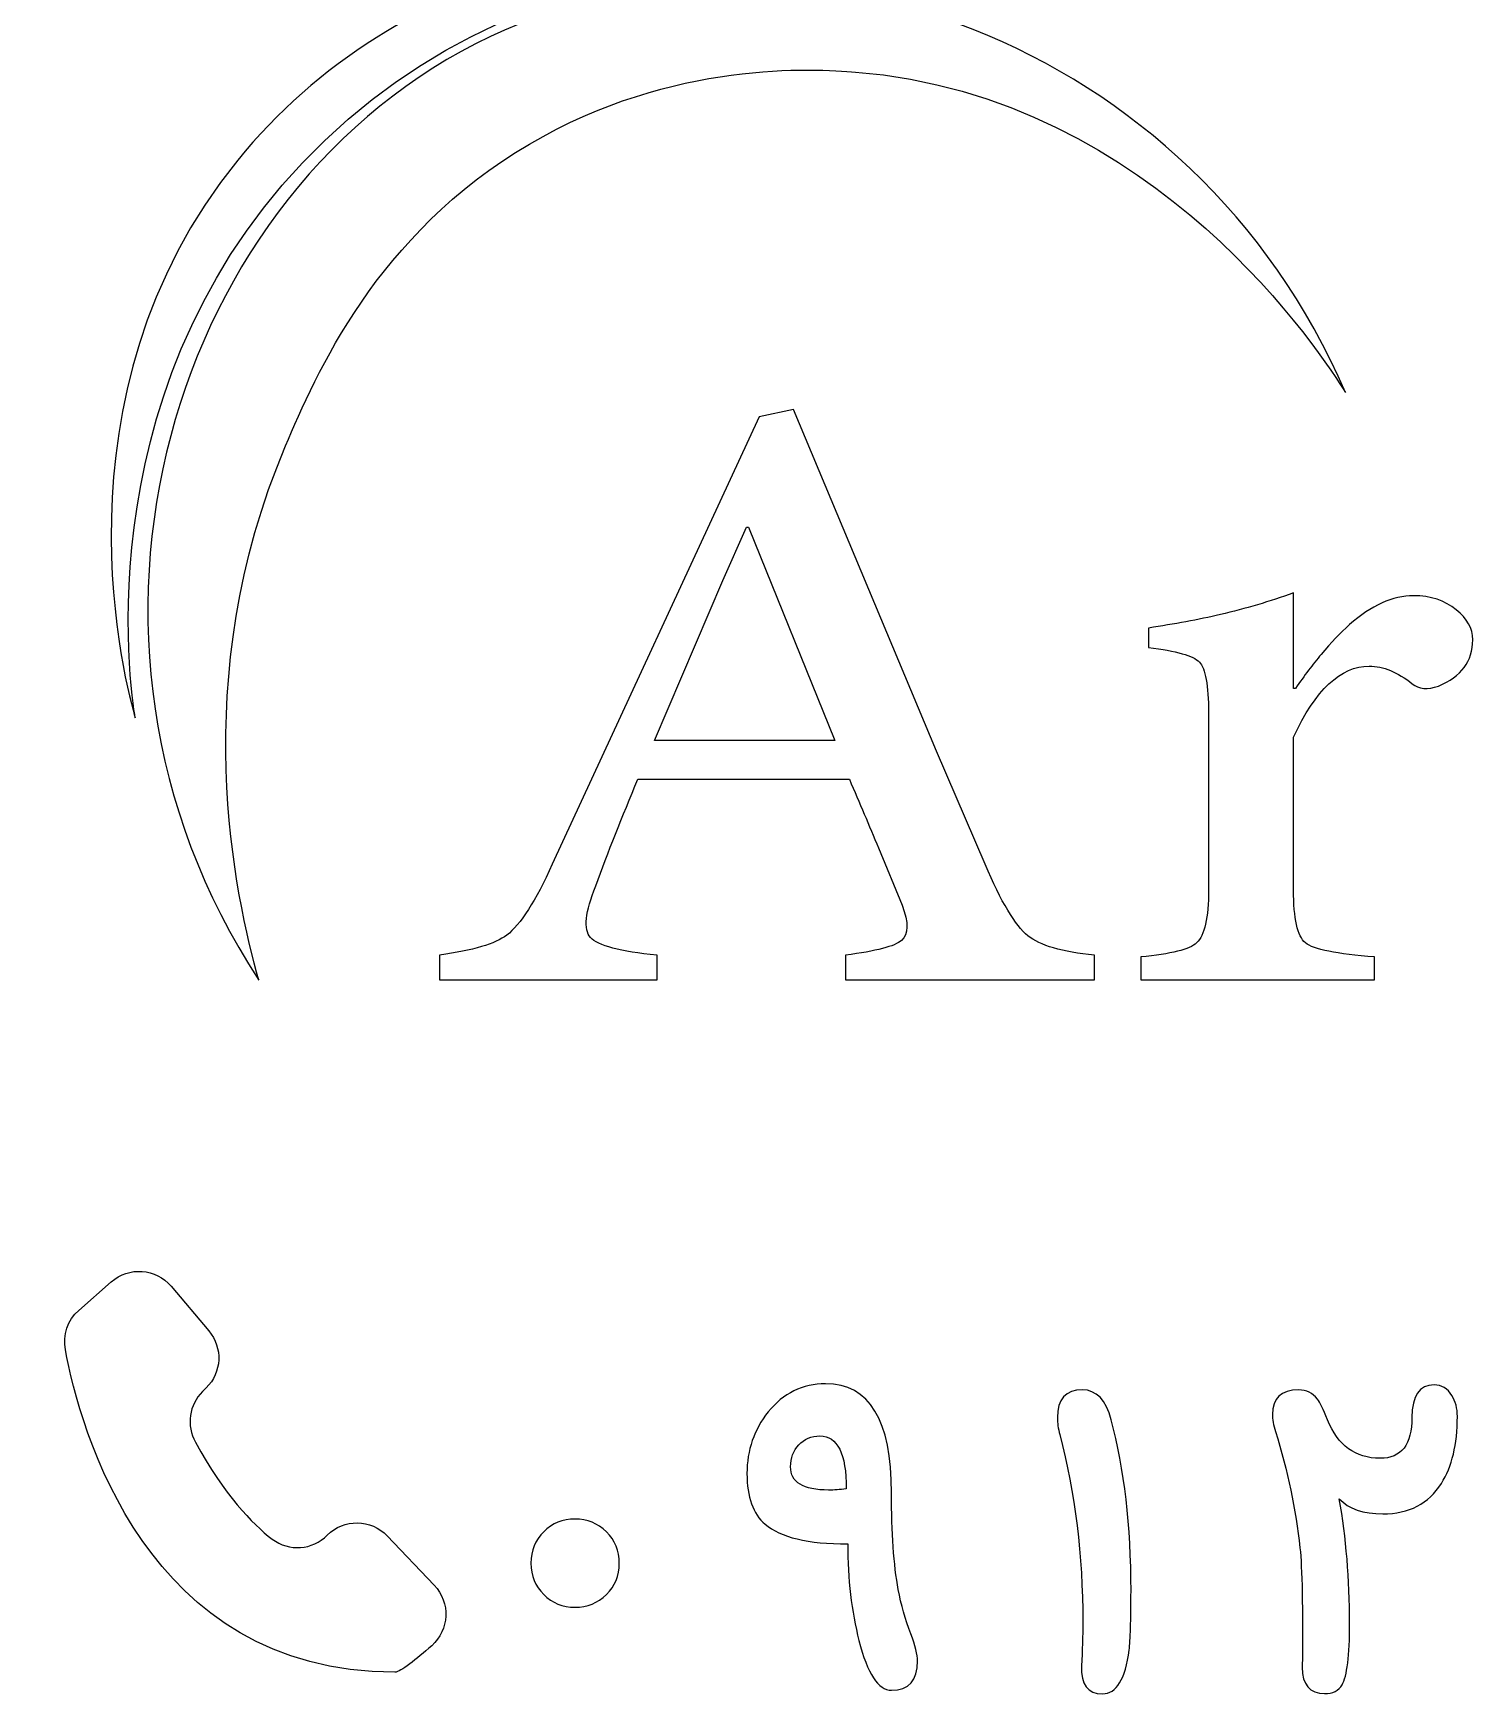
# Model space of a CAD drawing. Header units: millimetres. Extents: x -16 to 19.5, y -17.4 to 19.4.
# Drawn here: x -15.51 to -0.32, y -17.38 to 0.15 of the extents above; entities that cross this region are included whole.
import ezdxf

# ---------------------------------------------------------------- set-up
doc = ezdxf.new("R2010")
doc.units = ezdxf.units.MM
doc.header["$MEASUREMENT"] = 0
doc.layers.add('Layer 1', color=7, linetype='Continuous')

msp = doc.modelspace()

# ---------------------------------------------------------------- linework, layer by layer
at = {"layer": 'Layer 1', "color": 250}
for points, knots in [([(-13.1303, -9.844), (-15.5108, -6.2178), (-14.0443, -1.4733), (-10.6873, 0.1153), (-7.543, 1.6035), (-3.2596, 0.0779), (-1.6678, -3.6429), (-1.8869, -3.2866), (-3.6568, -0.513), (-6.8353, -0.2604), (-7.264, -0.2262), (-8.7562, -0.1285), (-10.2739, -1.0196), (-11.8959, -1.9718), (-12.5278, -3.4545), (-12.8484, -4.2066), (-13.8976, -6.6687), (-13.3758, -8.9769), (-13.1303, -9.844)], [0, 0, 0, 0, 0.1666667, 0.1666667, 0.1666667, 0.3333333, 0.3333333, 0.3333333, 0.5, 0.5, 0.5, 0.6666667, 0.6666667, 0.6666667, 0.8333333, 0.8333333, 0.8333333, 1, 1, 1, 1]), ([(-14.4344, -7.0741), (-14.5163, -6.7983), (-15.3841, -3.6878), (-13.3521, -1.1884), (-11.6887, 0.857), (-8.7815, 1.6348), (-6.1138, 0.7053), (-6.3456, 0.7618), (-9.8021, 1.5379), (-12.4387, -0.9855), (-15.0027, -3.4398), (-14.4813, -6.8028), (-14.4344, -7.0741)], [0, 0, 0, 0, 0.25, 0.25, 0.25, 0.5, 0.5, 0.5, 0.75, 0.75, 0.75, 1, 1, 1, 1]), ([(-6.9419, -9.8395), (-6.9419, -9.8395), (-6.9419, -9.5798), (-6.9419, -9.5798), (-6.6173, -9.5386), (-6.4205, -9.4867), (-6.351, -9.425), (-6.2769, -9.3594), (-6.2744, -9.2352), (-6.3439, -9.0539), (-6.3439, -9.0539), (-6.5944, -8.4478), (-6.5944, -8.4478), (-6.6914, -8.2125), (-6.7937, -7.9712), (-6.8999, -7.7239), (-6.8999, -7.7239), (-9.1316, -7.7239), (-9.1316, -7.7239), (-9.2984, -8.1197), (-9.4466, -8.4951), (-9.5764, -8.8496), (-9.6875, -9.1262), (-9.7059, -9.3075), (-9.6318, -9.3939), (-9.5531, -9.4807), (-9.3192, -9.5425), (-8.9298, -9.5798), (-8.9298, -9.5798), (-8.9298, -9.8395), (-8.9298, -9.8395), (-8.9298, -9.8395), (-11.2239, -9.8395), (-11.2239, -9.8395), (-11.2239, -9.8395), (-11.2239, -9.5798), (-11.2239, -9.5798), (-10.8718, -9.5301), (-10.6355, -9.4603), (-10.5148, -9.3692), (-10.3712, -9.2581), (-10.2114, -9.0087), (-10.035, -8.6206), (-10.035, -8.6206), (-7.8524, -3.9005), (-7.8524, -3.9005), (-7.8524, -3.9005), (-7.4908, -3.8204), (-7.4908, -3.8204), (-7.4908, -3.8204), (-5.9823, -7.4268), (-5.9823, -7.4268), (-5.9823, -7.4268), (-5.468, -8.6206), (-5.468, -8.6206), (-5.3011, -9.0168), (-5.1508, -9.2683), (-5.0164, -9.3756), (-4.8912, -9.479), (-4.6569, -9.5467), (-4.314, -9.5798), (-4.314, -9.5798), (-4.314, -9.8395), (-4.314, -9.8395), (-4.314, -9.8395), (-6.9419, -9.8395), (-6.9419, -9.8395)], [0, 0, 0, 0, 0.0454545, 0.0454545, 0.0454545, 0.0909091, 0.0909091, 0.0909091, 0.1363636, 0.1363636, 0.1363636, 0.1818182, 0.1818182, 0.1818182, 0.2272727, 0.2272727, 0.2272727, 0.2727273, 0.2727273, 0.2727273, 0.3181818, 0.3181818, 0.3181818, 0.3636364, 0.3636364, 0.3636364, 0.4090909, 0.4090909, 0.4090909, 0.4545455, 0.4545455, 0.4545455, 0.5, 0.5, 0.5, 0.5454545, 0.5454545, 0.5454545, 0.5909091, 0.5909091, 0.5909091, 0.6363636, 0.6363636, 0.6363636, 0.6818182, 0.6818182, 0.6818182, 0.7272727, 0.7272727, 0.7272727, 0.7727273, 0.7727273, 0.7727273, 0.8181818, 0.8181818, 0.8181818, 0.8636364, 0.8636364, 0.8636364, 0.9090909, 0.9090909, 0.9090909, 0.9545455, 0.9545455, 0.9545455, 1, 1, 1, 1]), ([(-7.9635, -5.0636), (-7.9635, -5.0636), (-7.9847, -5.0636), (-7.9847, -5.0636), (-7.9847, -5.0636), (-8.2348, -5.6266), (-8.2348, -5.6266), (-8.2348, -5.6266), (-8.9576, -7.3157), (-8.9576, -7.3157), (-8.9576, -7.3157), (-7.053, -7.3157), (-7.053, -7.3157), (-7.053, -7.3157), (-7.9635, -5.0636), (-7.9635, -5.0636)], [0, 0, 0, 0, 0.2, 0.2, 0.2, 0.4, 0.4, 0.4, 0.6, 0.6, 0.6, 0.8, 0.8, 0.8, 1, 1, 1, 1]), ([(-2.194, -6.7648), (-2.1012, -6.6286), (-2.0109, -6.509), (-1.9227, -6.406), (-1.8208, -6.2825), (-1.7213, -6.1774), (-1.6239, -6.0906), (-1.3921, -5.8888), (-1.1674, -5.7872), (-0.9498, -5.7872), (-0.7688, -5.7872), (-0.6185, -5.837), (-0.4979, -5.9358), (-0.3821, -6.0268), (-0.3239, -6.1319), (-0.3239, -6.2515), (-0.3239, -6.4783), (-0.4446, -6.641), (-0.6855, -6.7404), (-0.8012, -6.7814), (-0.894, -6.7733), (-0.9635, -6.7154), (-1.1163, -6.5919), (-1.2673, -6.5298), (-1.4154, -6.5298), (-1.7167, -6.5298), (-1.983, -6.7796), (-2.2148, -7.2784), (-2.2148, -7.2784), (-2.2148, -8.8931), (-2.2148, -8.8931), (-2.2148, -9.1944), (-2.1728, -9.3796), (-2.0896, -9.4498), (-2.0017, -9.52), (-1.7583, -9.5694), (-1.3597, -9.5983), (-1.3597, -9.5983), (-1.3597, -9.8396), (-1.3597, -9.8396), (-1.3597, -9.8396), (-3.8274, -9.8396), (-3.8274, -9.8396), (-3.8274, -9.8396), (-3.8274, -9.5983), (-3.8274, -9.5983), (-3.5078, -9.5694), (-3.3109, -9.52), (-3.2368, -9.4498), (-3.1532, -9.3715), (-3.1116, -9.1859), (-3.1116, -8.8931), (-3.1116, -8.8931), (-3.1116, -7.0188), (-3.1116, -7.0188), (-3.1116, -6.7341), (-3.144, -6.5566), (-3.2086, -6.4864), (-3.2739, -6.4205), (-3.452, -6.369), (-3.7441, -6.3316), (-3.7441, -6.3316), (-3.7441, -6.1277), (-3.7441, -6.1277), (-3.4707, -6.0864), (-3.2181, -6.0391), (-2.9863, -5.9855), (-2.7221, -5.9234), (-2.4649, -5.8472), (-2.2148, -5.7565), (-2.2148, -5.7565), (-2.2148, -6.7648), (-2.2148, -6.7648), (-2.2148, -6.7648), (-2.194, -6.7648), (-2.194, -6.7648)], [0, 0, 0, 0, 0.04, 0.04, 0.04, 0.08, 0.08, 0.08, 0.12, 0.12, 0.12, 0.16, 0.16, 0.16, 0.2, 0.2, 0.2, 0.24, 0.24, 0.24, 0.28, 0.28, 0.28, 0.32, 0.32, 0.32, 0.36, 0.36, 0.36, 0.4, 0.4, 0.4, 0.44, 0.44, 0.44, 0.48, 0.48, 0.48, 0.52, 0.52, 0.52, 0.56, 0.56, 0.56, 0.6, 0.6, 0.6, 0.64, 0.64, 0.64, 0.68, 0.68, 0.68, 0.72, 0.72, 0.72, 0.76, 0.76, 0.76, 0.8, 0.8, 0.8, 0.84, 0.84, 0.84, 0.88, 0.88, 0.88, 0.92, 0.92, 0.92, 0.96, 0.96, 0.96, 1, 1, 1, 1]), ([(-13.7246, -14.1852), (-13.7246, -14.1852), (-13.6857, -14.1471), (-13.6857, -14.1471), (-13.521, -13.9848), (-13.509, -13.7227), (-13.6582, -13.5459), (-13.6582, -13.5459), (-14.0562, -13.0743), (-14.0562, -13.0743), (-14.2163, -12.8841), (-14.5014, -12.8633), (-14.6873, -13.0277), (-14.6873, -13.0277), (-15.0295, -13.3286), (-15.0295, -13.3286), (-15.1473, -13.4327), (-15.2006, -13.59), (-15.172, -13.7442), (-15.0171, -14.5746), (-14.325, -17.1471), (-11.6957, -17.1471), (-11.6365, -17.1471), (-11.4671, -17.0095), (-11.307, -16.8674), (-11.1196, -16.7001), (-11.1069, -16.4119), (-11.2798, -16.2302), (-11.2798, -16.2302), (-11.7755, -15.7095), (-11.7755, -15.7095), (-11.9469, -15.5296), (-12.2334, -15.5257), (-12.409, -15.7018), (-12.566, -15.8588), (-12.8137, -15.8768), (-12.9901, -15.7423), (-13.2028, -15.5804), (-13.4914, -15.2791), (-13.8004, -14.7189), (-13.8964, -14.5447), (-13.8664, -14.3249), (-13.7246, -14.1852)], [0, 0, 0, 0, 0.0714286, 0.0714286, 0.0714286, 0.1428571, 0.1428571, 0.1428571, 0.2142857, 0.2142857, 0.2142857, 0.2857143, 0.2857143, 0.2857143, 0.3571429, 0.3571429, 0.3571429, 0.4285714, 0.4285714, 0.4285714, 0.5, 0.5, 0.5, 0.5714286, 0.5714286, 0.5714286, 0.6428571, 0.6428571, 0.6428571, 0.7142857, 0.7142857, 0.7142857, 0.7857143, 0.7857143, 0.7857143, 0.8571429, 0.8571429, 0.8571429, 0.9285714, 0.9285714, 0.9285714, 1, 1, 1, 1]), ([(-6.1811, -17.0275), (-6.1811, -17.2343), (-6.2729, -17.3376), (-6.4567, -17.3376), (-6.5957, -17.3376), (-6.71, -17.163), (-6.7992, -16.8138), (-6.8786, -16.5044), (-6.9184, -16.1643), (-6.9184, -15.7935), (-7.3372, -15.7935), (-7.6275, -15.724), (-7.7895, -15.5854), (-7.9172, -15.476), (-7.9807, -15.2979), (-7.9807, -15.0513), (-7.9807, -14.8033), (-7.9062, -14.5867), (-7.7574, -14.4011), (-7.5968, -14.2025), (-7.395, -14.103), (-7.1516, -14.103), (-6.6884, -14.103), (-6.4567, -14.4868), (-6.4567, -15.2548), (-6.4567, -15.6757), (-6.4327, -16.0154), (-6.3847, -16.2754), (-6.3547, -16.4342), (-6.311, -16.5898), (-6.2531, -16.7418), (-6.2051, -16.8677), (-6.1811, -16.963), (-6.1811, -17.0275)], [0, 0, 0, 0, 0.0909091, 0.0909091, 0.0909091, 0.1818182, 0.1818182, 0.1818182, 0.2727273, 0.2727273, 0.2727273, 0.3636364, 0.3636364, 0.3636364, 0.4545455, 0.4545455, 0.4545455, 0.5454545, 0.5454545, 0.5454545, 0.6363636, 0.6363636, 0.6363636, 0.7272727, 0.7272727, 0.7272727, 0.8181818, 0.8181818, 0.8181818, 0.9090909, 0.9090909, 0.9090909, 1, 1, 1, 1]), ([(-4.2297, -17.375), (-4.3871, -17.375), (-4.4608, -17.2766), (-4.4506, -17.0794), (-4.4424, -16.9192), (-4.4382, -16.7643), (-4.4382, -16.6155), (-4.4382, -15.917), (-4.5193, -15.2583), (-4.6816, -14.6392), (-4.6982, -14.5764), (-4.7063, -14.5168), (-4.7063, -14.4607), (-4.7063, -14.2656), (-4.6188, -14.1675), (-4.4431, -14.1675), (-4.296, -14.1675), (-4.1941, -14.2727), (-4.138, -14.4829), (-3.999, -15.0026), (-3.9295, -15.6041), (-3.9295, -16.2877), (-3.9295, -16.6024), (-3.9359, -16.8106), (-3.9493, -16.9132), (-3.9888, -17.2208), (-4.0826, -17.375), (-4.2297, -17.375)], [0, 0, 0, 0, 0.1111111, 0.1111111, 0.1111111, 0.2222222, 0.2222222, 0.2222222, 0.3333333, 0.3333333, 0.3333333, 0.4444444, 0.4444444, 0.4444444, 0.5555556, 0.5555556, 0.5555556, 0.6666667, 0.6666667, 0.6666667, 0.7777778, 0.7777778, 0.7777778, 0.8888889, 0.8888889, 0.8888889, 1, 1, 1, 1]), ([(-0.4864, -14.4484), (-0.4864, -14.743), (-0.5425, -14.9786), (-0.6554, -15.1557), (-0.7891, -15.3691), (-0.9951, -15.476), (-1.2731, -15.476), (-1.4802, -15.476), (-1.6333, -15.4231), (-1.7324, -15.3169), (-1.6598, -15.7276), (-1.6234, -16.165), (-1.6234, -16.6303), (-1.6234, -16.9729), (-1.6499, -17.1898), (-1.7028, -17.2805), (-1.7391, -17.3419), (-1.8005, -17.3726), (-1.8866, -17.3726), (-2.0454, -17.3726), (-2.124, -17.2798), (-2.1223, -17.0946), (-2.1156, -16.4691), (-2.124, -16.0486), (-2.1473, -15.8334), (-2.1903, -15.4312), (-2.2761, -15.0224), (-2.4052, -14.6071), (-2.4267, -14.5376), (-2.4376, -14.478), (-2.4376, -14.4283), (-2.4376, -14.2544), (-2.3459, -14.1676), (-2.1621, -14.1676), (-2.0775, -14.1676), (-2.0115, -14.2), (-1.9635, -14.2646), (-1.937, -14.2992), (-1.9014, -14.3722), (-1.8566, -14.483), (-1.7476, -14.7542), (-1.562, -14.8901), (-1.3006, -14.8901), (-1.0773, -14.8901), (-0.9655, -14.7461), (-0.9655, -14.4579), (-0.9655, -14.2297), (-0.8879, -14.1157), (-0.732, -14.1157), (-0.6512, -14.1157), (-0.5884, -14.1528), (-0.5436, -14.2272), (-0.5055, -14.2886), (-0.4864, -14.3623), (-0.4864, -14.4484)], [0, 0, 0, 0, 0.0555556, 0.0555556, 0.0555556, 0.1111111, 0.1111111, 0.1111111, 0.1666667, 0.1666667, 0.1666667, 0.2222222, 0.2222222, 0.2222222, 0.2777778, 0.2777778, 0.2777778, 0.3333333, 0.3333333, 0.3333333, 0.3888889, 0.3888889, 0.3888889, 0.4444444, 0.4444444, 0.4444444, 0.5, 0.5, 0.5, 0.5555556, 0.5555556, 0.5555556, 0.6111111, 0.6111111, 0.6111111, 0.6666667, 0.6666667, 0.6666667, 0.7222222, 0.7222222, 0.7222222, 0.7777778, 0.7777778, 0.7777778, 0.8333333, 0.8333333, 0.8333333, 0.8888889, 0.8888889, 0.8888889, 0.9444444, 0.9444444, 0.9444444, 1, 1, 1, 1]), ([(-6.9333, -15.2129), (-6.9333, -14.8403), (-7.026, -14.6544), (-7.2113, -14.6544), (-7.3023, -14.6544), (-7.3767, -14.6858), (-7.4346, -14.7486), (-7.4924, -14.8114), (-7.5213, -14.8883), (-7.5213, -14.9797), (-7.5213, -15.1434), (-7.3876, -15.2252), (-7.1192, -15.2252), (-7.0631, -15.2252), (-7.001, -15.221), (-6.9333, -15.2129)], [0, 0, 0, 0, 0.2, 0.2, 0.2, 0.4, 0.4, 0.4, 0.6, 0.6, 0.6, 0.8, 0.8, 0.8, 1, 1, 1, 1]), ([(-9.3286, -15.9973), (-9.3286, -16.1278), (-9.3738, -16.2382), (-9.4637, -16.3275), (-9.554, -16.4167), (-9.6645, -16.4612), (-9.7953, -16.4612), (-9.9259, -16.4612), (-10.0359, -16.4167), (-10.1255, -16.3275), (-10.2148, -16.2382), (-10.2596, -16.1278), (-10.2596, -15.9973), (-10.2596, -15.865), (-10.2148, -15.7542), (-10.1255, -15.6646), (-10.0359, -15.5754), (-9.9259, -15.5306), (-9.7953, -15.5306), (-9.6645, -15.5306), (-9.554, -15.5757), (-9.4637, -15.666), (-9.3738, -15.756), (-9.3286, -15.8664), (-9.3286, -15.9973)], [0, 0, 0, 0, 0.125, 0.125, 0.125, 0.25, 0.25, 0.25, 0.375, 0.375, 0.375, 0.5, 0.5, 0.5, 0.625, 0.625, 0.625, 0.75, 0.75, 0.75, 0.875, 0.875, 0.875, 1, 1, 1, 1])]:
    msp.add_open_spline(points, degree=3, knots=knots, dxfattribs=at)

doc.saveas('drawing.dxf')
